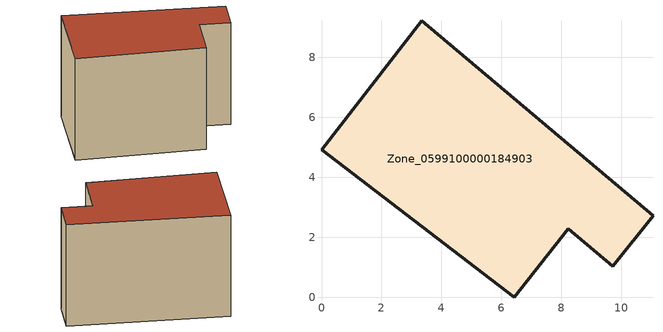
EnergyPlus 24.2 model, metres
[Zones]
Zone_0599100000184903
 floor ground (C_G): 0,4.91 3.35,9.22 11.06,2.72 9.72,1.04 8.24,2.29 6.43,0 z0
 wall outside (C_F): 3.35,9.22 0,4.91 6.43,0 8.24,2.29 9.72,1.04 11.06,2.72 3.35,9.22 z0:7.05
 roof outside (C_R): 11.06,2.72 3.35,9.22 0,4.91 6.43,0 8.24,2.29 9.72,1.04 z7.05
[BUILDING]
Pand.0599100000184903: North Axis=0; Terrain=City; Loads Convergence Tolerance Value=0.04; Temperature Convergence Tolerance Value=0.4; Solar Distribution=FullExterior; Maximum Number of Warmup Days=25; Minimum Number of Warmup Days=1
[Site:Location]
Rotterdam.The.Hague.AP_ZH_NLD Design_Conditions: Latitude=51.96; Longitude=4.45; Time Zone=1; Elevation=-4.5
[SITE:GROUNDTEMPERATURE:BUILDINGSURFACE]
18, 18, 18, 18, 18, 18, 18, 18, 18, 18, 18, 18
[MATERIAL] Thermal Absorptance=0.9; Solar Absorptance=0.7; Visible Absorptance=0.7
Name | Roughness | Thickness | Conductivity | Density | Specific Heat
G.TC.1946 | MediumSmooth | 0.15 | 1 | 540 | 1210
F.TC.1946 | Rough | 0.3 | 0.857143 | 1920 | 840
R.TC.1946 | MediumRough | 0.2 | 0.909091 | 1500 | 1000
[CONSTRUCTION]
C_G: G.TC.1946
C_F: F.TC.1946
C_R: R.TC.1946
[ZONE]
Zone_0599100000184903: Type=1; Multiplier=1; Ceiling Height=Autocalculate; Volume=Autocalculate; Floor Area=autocalculate; Part of Total Floor Area=Yes
[ZONEINFILTRATION:DESIGNFLOWRATE]
Infil_Zone_0599100000184903: Zone or ZoneList or Space or SpaceList=Zone_0599100000184903; Schedule=AlwaysOn; Design Flow Rate Calculation Method=Flow/Area; Flow Rate per Floor Area=0.003; Constant Term Coefficient=1; Temperature Term Coefficient=0; Velocity Term Coefficient=0; Velocity Squared Term Coefficient=0
[HVACTEMPLATE:ZONE:IDEALLOADSAIRSYSTEM]
Zone_0599100000184903: Maximum Heating Supply Air Temperature=50; Minimum Cooling Supply Air Temperature=13; Maximum Heating Supply Air Humidity Ratio=0.0156; Minimum Cooling Supply Air Humidity Ratio=0.0077; Heating Limit=NoLimit; Cooling Limit=NoLimit; Dehumidification Control Type=ConstantSensibleHeatRatio; Cooling Sensible Heat Ratio=0.7; Dehumidification Setpoint=60; Humidification Control Type=None; Humidification Setpoint=30; Outdoor Air Method=None; Outdoor Air Flow Rate per Person=0.00944; Outdoor Air Flow Rate per Zone Floor Area=0; Outdoor Air Flow Rate per Zone=0; Demand Controlled Ventilation Type=None; Outdoor Air Economizer Type=NoEconomizer; Heat Recovery Type=None; Sensible Heat Recovery Effectiveness=0.7; Latent Heat Recovery Effectiveness=0.65
[ZONECONTROL:THERMOSTAT]
ThermostatControl_Zone_0599100000184903: Zone or ZoneList=Zone_0599100000184903; Control Type Schedule=DualSetpointControlType; Control 1=Thermostat_Zone_0599100000184903; Temperature Difference Between Cutout And Setpoint=0
[THERMOSTATSETPOINT:DUALSETPOINT]
Thermostat_Zone_0599100000184903: Heating Setpoint Temperature Schedule=HeatingSetpoint_Zone_0599100000184903; Cooling Setpoint Temperature Schedule=CoolingSetpoint_Zone_0599100000184903
[SCHEDULE:COMPACT]
HeatingSetpoint_Zone_0599100000184903: Through: 12/31, For: AllDays, Until: 24:00, 21
CoolingSetpoint_Zone_0599100000184903: Through: 12/31, For: AllDays, Until: 24:00, 24
DualSetpointControlType: Through: 12/31, For: AllDays, Until: 24:00, 4
AlwaysOn: Through: 12/31, For: AllDays, Until: 24:00, 1
